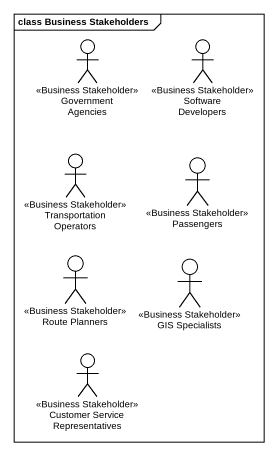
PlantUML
@startuml
mainframe class Business Stakeholders
actor "Government Agencies" as Government_Agencies <<Business Stakeholder>>
actor "Software Developers" as Software_Developers <<Business Stakeholder>>
actor "Transportation Operators" as Transportation_Operators <<Business Stakeholder>>
actor Passengers <<Business Stakeholder>>
actor "Route Planners" as Route_Planners <<Business Stakeholder>>
actor "GIS Specialists" as GIS_Specialists <<Business Stakeholder>>
actor "Customer Service Representatives" as Customer_Service <<Business Stakeholder>>
@enduml
